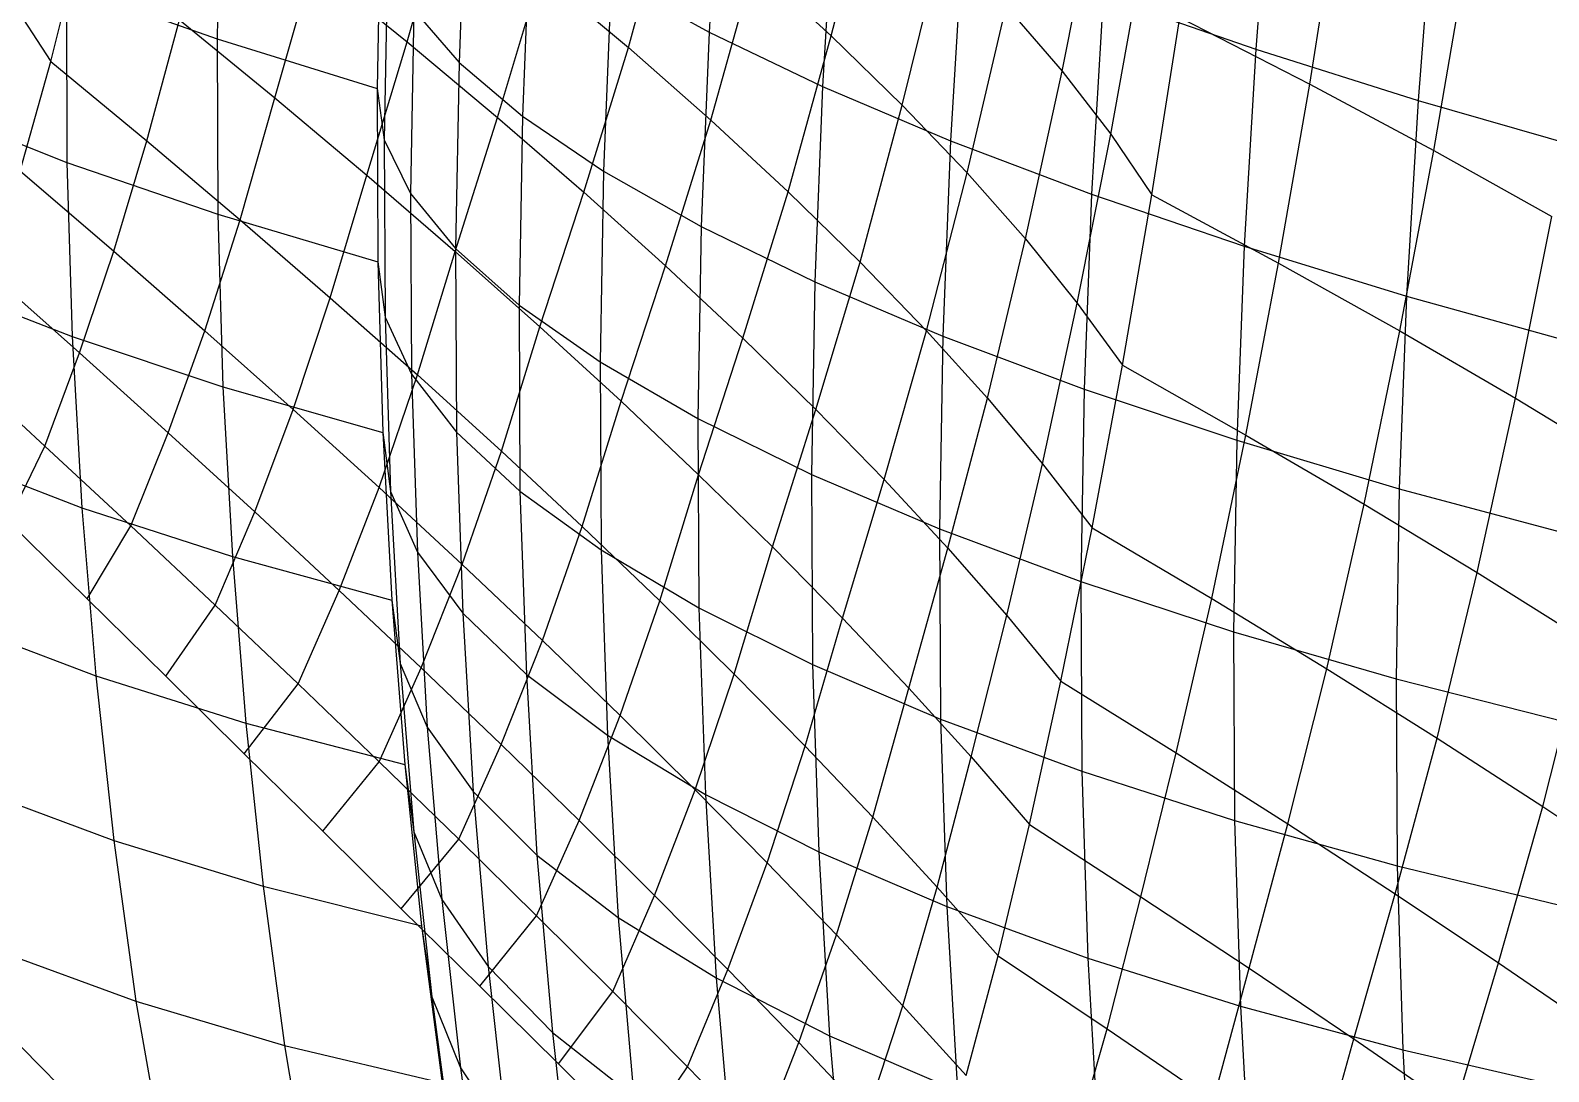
# Model space of a CAD drawing. Extents: x -429 to 429, y -1 to 209.
# Drawn here: x -397.4 to -383.12, y 81.6 to 91.4 of the extents above; entities that cross this region are included whole.
import ezdxf

# ---------------------------------------------------------------- set-up
doc = ezdxf.new("R2010")
doc.units = 0

msp = doc.modelspace()

# ---------------------------------------------------------------- linework, layer by layer
at = {"layer": 'default', "color": 5, "linetype": 'CONTINUOUS'}
for p, q in [((-390.904, 93.231, 152.878), (-391.016, 91.378, 152.927)), ((-395.611, 92.991, 163.611), (-395.643, 91.316, 163.712)), ((-385.724, 93.101, 148.283), (-385.872, 91.22, 148.302)), ((-393.297, 92.872, 157.62), (-393.368, 91.095, 157.696)), ((-389.836, 92.727, 151.524), (-389.948, 90.867, 151.573)), ((-384.199, 92.608, 147.529), (-384.346, 90.738, 147.546)), ((-394.107, 92.507, 162.97), (-394.138, 90.85, 163.07)), ((-394.107, 92.507, 162.97), (-394.138, 90.85, 163.07)), ((-392.7, 92.386, 155.967), (-392.772, 90.588, 156.044)), ((-388.633, 92.22, 150.302), (-388.744, 90.357, 150.351)), ((-394.04, 92.06, 161.178), (-394.071, 90.367, 161.28)), ((-391.937, 91.887, 154.397), (-392.009, 90.071, 154.474)), ((-391.937, 91.887, 154.397), (-391.016, 91.378, 152.927)), ((-397.062, 91.817, 164.515), (-395.643, 91.316, 163.712)), ((-397.062, 91.817, 164.515), (-397.056, 90.154, 164.644)), ((-387.307, 91.716, 149.224), (-387.417, 89.855, 149.272)), ((-387.307, 91.716, 149.224), (-385.872, 91.22, 148.302)), ((-393.793, 91.588, 159.414), (-393.824, 89.863, 159.517)), ((-393.793, 91.588, 159.414), (-393.368, 91.095, 157.696)), ((-395.643, 91.316, 163.712), (-394.138, 90.85, 163.07)), ((-395.643, 91.316, 163.712), (-395.636, 89.667, 163.839)), ((-391.016, 91.378, 152.927), (-391.089, 89.55, 153.005)), ((-391.016, 91.378, 152.927), (-389.948, 90.867, 151.573)), ((-385.872, 91.22, 148.302), (-385.982, 89.367, 148.35)), ((-385.872, 91.22, 148.302), (-384.346, 90.738, 147.546)), ((-393.368, 91.095, 157.696), (-393.4, 89.343, 157.801)), ((-393.368, 91.095, 157.696), (-392.772, 90.588, 156.044)), ((-394.138, 90.85, 163.07), (-394.071, 90.367, 161.28)), ((-394.138, 90.85, 163.07), (-394.131, 89.219, 163.196)), ((-394.138, 90.85, 163.07), (-394.131, 89.219, 163.196)), ((-389.948, 90.867, 151.573), (-390.021, 89.03, 151.652)), ((-389.948, 90.867, 151.573), (-388.744, 90.357, 150.351)), ((-384.346, 90.738, 147.546), (-384.454, 88.897, 147.594)), ((-384.346, 90.738, 147.546), (-382.743, 90.275, 146.965)), ((-398.376, 90.677, 165.601), (-397.056, 90.154, 164.644)), ((-392.772, 90.588, 156.044), (-392.803, 88.812, 156.15)), ((-392.772, 90.588, 156.044), (-392.009, 90.071, 154.474)), ((-394.071, 90.367, 161.28), (-393.824, 89.863, 159.517)), ((-394.071, 90.367, 161.28), (-394.063, 88.699, 161.409)), ((-388.744, 90.357, 150.351), (-388.816, 88.519, 150.43)), ((-388.744, 90.357, 150.351), (-387.417, 89.855, 149.272)), ((-397.056, 90.154, 164.644), (-395.636, 89.667, 163.839)), ((-397.056, 90.154, 164.644), (-397.008, 88.516, 164.802)), ((-392.009, 90.071, 154.474), (-392.041, 88.278, 154.582)), ((-392.009, 90.071, 154.474), (-391.089, 89.55, 153.005)), ((-393.824, 89.863, 159.517), (-393.4, 89.343, 157.801)), ((-393.824, 89.863, 159.517), (-393.816, 88.163, 159.649)), ((-387.417, 89.855, 149.272), (-387.489, 88.02, 149.351)), ((-387.417, 89.855, 149.272), (-385.982, 89.367, 148.35)), ((-395.636, 89.667, 163.839), (-394.131, 89.219, 163.196)), ((-395.636, 89.667, 163.839), (-395.588, 88.043, 163.995)), ((-391.089, 89.55, 153.005), (-391.12, 87.744, 153.114)), ((-391.089, 89.55, 153.005), (-390.021, 89.03, 151.652)), ((-393.4, 89.343, 157.801), (-392.803, 88.812, 156.15)), ((-393.4, 89.343, 157.801), (-393.391, 87.615, 157.935)), ((-385.982, 89.367, 148.35), (-386.052, 87.54, 148.429)), ((-385.982, 89.367, 148.35), (-384.454, 88.897, 147.594)), ((-394.131, 89.219, 163.196), (-394.063, 88.699, 161.409)), ((-394.131, 89.219, 163.196), (-394.085, 87.614, 163.349)), ((-394.131, 89.219, 163.196), (-394.085, 87.614, 163.349)), ((-398.327, 89.03, 165.76), (-397.008, 88.516, 164.802)), ((-390.021, 89.03, 151.652), (-390.052, 87.218, 151.761)), ((-390.021, 89.03, 151.652), (-388.816, 88.519, 150.43)), ((-384.454, 88.897, 147.594), (-384.523, 87.083, 147.672)), ((-384.454, 88.897, 147.594), (-382.849, 88.451, 147.012)), ((-394.063, 88.699, 161.409), (-393.816, 88.163, 159.649)), ((-394.063, 88.699, 161.409), (-394.012, 87.057, 161.567)), ((-392.803, 88.812, 156.15), (-392.041, 88.278, 154.582)), ((-392.803, 88.812, 156.15), (-392.795, 87.061, 156.286)), ((-397.008, 88.516, 164.802), (-395.588, 88.043, 163.995)), ((-397.008, 88.516, 164.802), (-396.915, 86.905, 164.993)), ((-388.816, 88.519, 150.43), (-388.848, 86.705, 150.539)), ((-388.816, 88.519, 150.43), (-387.489, 88.02, 149.351)), ((-392.041, 88.278, 154.582), (-391.12, 87.744, 153.114)), ((-392.041, 88.278, 154.582), (-392.032, 86.509, 154.72)), ((-393.816, 88.163, 159.649), (-393.391, 87.615, 157.935)), ((-393.816, 88.163, 159.649), (-393.76, 86.488, 159.811)), ((-395.588, 88.043, 163.995), (-394.085, 87.614, 163.349)), ((-395.588, 88.043, 163.995), (-395.5, 86.446, 164.181)), ((-387.489, 88.02, 149.351), (-387.52, 86.21, 149.461)), ((-387.489, 88.02, 149.351), (-386.052, 87.54, 148.429)), ((-391.12, 87.744, 153.114), (-390.052, 87.218, 151.761)), ((-391.12, 87.744, 153.114), (-391.111, 85.963, 153.253)), ((-394.085, 87.614, 163.349), (-394.012, 87.057, 161.567)), ((-394.085, 87.614, 163.349), (-394.001, 86.036, 163.528)), ((-394.085, 87.614, 163.349), (-394.001, 86.036, 163.528)), ((-393.391, 87.615, 157.935), (-392.795, 87.061, 156.286)), ((-393.391, 87.615, 157.935), (-393.333, 85.912, 158.102)), ((-398.231, 87.41, 165.954), (-396.915, 86.905, 164.993)), ((-386.052, 87.54, 148.429), (-386.083, 85.738, 148.538)), ((-386.052, 87.54, 148.429), (-384.523, 87.083, 147.672)), ((-390.052, 87.218, 151.761), (-388.848, 86.705, 150.539)), ((-390.052, 87.218, 151.761), (-390.043, 85.43, 151.902)), ((-394.012, 87.057, 161.567), (-393.76, 86.488, 159.811)), ((-394.012, 87.057, 161.567), (-393.923, 85.441, 161.751)), ((-392.795, 87.061, 156.286), (-392.032, 86.509, 154.72)), ((-392.795, 87.061, 156.286), (-392.734, 85.336, 156.458)), ((-384.523, 87.083, 147.672), (-384.553, 85.296, 147.78)), ((-384.523, 87.083, 147.672), (-382.917, 86.654, 147.088)), ((-396.915, 86.905, 164.993), (-395.5, 86.446, 164.181)), ((-396.915, 86.905, 164.993), (-396.784, 85.324, 165.209)), ((-388.848, 86.705, 150.539), (-387.52, 86.21, 149.461)), ((-388.848, 86.705, 150.539), (-388.838, 84.916, 150.68)), ((-395.5, 86.446, 164.181), (-394.001, 86.036, 163.528)), ((-395.5, 86.446, 164.181), (-395.374, 84.878, 164.393)), ((-393.76, 86.488, 159.811), (-393.333, 85.912, 158.102)), ((-393.76, 86.488, 159.811), (-393.667, 84.839, 160.002)), ((-392.032, 86.509, 154.72), (-391.111, 85.963, 153.253)), ((-392.032, 86.509, 154.72), (-391.97, 84.766, 154.895)), ((-387.52, 86.21, 149.461), (-386.083, 85.738, 148.538)), ((-387.52, 86.21, 149.461), (-387.51, 84.425, 149.602)), ((-394.001, 86.036, 163.528), (-393.923, 85.441, 161.751)), ((-394.001, 86.036, 163.528), (-393.879, 84.488, 163.733)), ((-394.001, 86.036, 163.528), (-393.879, 84.488, 163.733)), ((-393.333, 85.912, 158.102), (-392.734, 85.336, 156.458)), ((-393.333, 85.912, 158.102), (-393.236, 84.235, 158.298)), ((-391.111, 85.963, 153.253), (-390.043, 85.43, 151.902)), ((-391.111, 85.963, 153.253), (-391.05, 84.208, 153.431)), ((-398.095, 85.819, 166.173), (-396.784, 85.324, 165.209)), ((-386.083, 85.738, 148.538), (-384.553, 85.296, 147.78)), ((-386.083, 85.738, 148.538), (-386.073, 83.963, 148.678)), ((-393.923, 85.441, 161.751), (-393.667, 84.839, 160.002)), ((-393.923, 85.441, 161.751), (-393.793, 83.855, 161.964)), ((-390.043, 85.43, 151.902), (-388.838, 84.916, 150.68)), ((-390.043, 85.43, 151.902), (-389.982, 83.669, 152.082)), ((-396.784, 85.324, 165.209), (-395.374, 84.878, 164.393)), ((-396.784, 85.324, 165.209), (-396.615, 83.775, 165.451)), ((-392.734, 85.336, 156.458), (-391.97, 84.766, 154.895)), ((-392.734, 85.336, 156.458), (-392.635, 83.637, 156.658)), ((-384.553, 85.296, 147.78), (-382.946, 84.887, 147.195)), ((-384.553, 85.296, 147.78), (-384.543, 83.536, 147.919)), ((-395.374, 84.878, 164.393), (-393.879, 84.488, 163.733)), ((-395.374, 84.878, 164.393), (-395.21, 83.344, 164.63)), ((-393.667, 84.839, 160.002), (-393.236, 84.235, 158.298)), ((-393.667, 84.839, 160.002), (-393.53, 83.22, 160.222)), ((-388.838, 84.916, 150.68), (-387.51, 84.425, 149.602)), ((-388.838, 84.916, 150.68), (-388.779, 83.154, 150.861)), ((-391.97, 84.766, 154.895), (-391.05, 84.208, 153.431)), ((-391.97, 84.766, 154.895), (-391.87, 83.05, 155.1)), ((-393.879, 84.488, 163.733), (-393.793, 83.855, 161.964)), ((-393.879, 84.488, 163.733), (-393.721, 82.972, 163.963)), ((-393.879, 84.488, 163.733), (-393.721, 82.972, 163.963)), ((-387.51, 84.425, 149.602), (-386.073, 83.963, 148.678)), ((-387.51, 84.425, 149.602), (-387.453, 82.667, 149.781)), ((-397.922, 84.261, 166.418), (-396.615, 83.775, 165.451)), ((-393.236, 84.235, 158.298), (-392.635, 83.637, 156.658)), ((-393.236, 84.235, 158.298), (-393.094, 82.589, 158.525)), ((-391.05, 84.208, 153.431), (-389.982, 83.669, 152.082)), ((-391.05, 84.208, 153.431), (-390.949, 82.481, 153.639)), ((-393.793, 83.855, 161.964), (-393.53, 83.22, 160.222)), ((-393.793, 83.855, 161.964), (-393.625, 82.303, 162.202)), ((-386.073, 83.963, 148.678), (-384.543, 83.536, 147.919)), ((-386.073, 83.963, 148.678), (-386.018, 82.216, 148.855)), ((-396.615, 83.775, 165.451), (-395.21, 83.344, 164.63)), ((-396.615, 83.775, 165.451), (-396.409, 82.262, 165.717)), ((-392.635, 83.637, 156.658), (-391.87, 83.05, 155.1)), ((-392.635, 83.637, 156.658), (-392.49, 81.968, 156.891)), ((-389.982, 83.669, 152.082), (-388.779, 83.154, 150.861)), ((-389.982, 83.669, 152.082), (-389.882, 81.935, 152.291)), ((-384.543, 83.536, 147.919), (-382.935, 83.147, 147.333)), ((-384.543, 83.536, 147.919), (-384.49, 81.804, 148.093)), ((-395.21, 83.344, 164.63), (-393.721, 82.972, 163.963)), ((-395.21, 83.344, 164.63), (-395.009, 81.846, 164.891)), ((-393.53, 83.22, 160.222), (-393.094, 82.589, 158.525)), ((-393.53, 83.22, 160.222), (-393.355, 81.635, 160.468)), ((-388.779, 83.154, 150.861), (-387.453, 82.667, 149.781)), ((-388.779, 83.154, 150.861), (-388.68, 81.419, 151.071)), ((-391.87, 83.05, 155.1), (-390.949, 82.481, 153.639)), ((-391.87, 83.05, 155.1), (-391.723, 81.365, 155.338)), ((-393.721, 82.972, 163.963), (-393.625, 82.303, 162.202)), ((-393.721, 82.972, 163.963), (-393.527, 81.494, 164.217)), ((-393.721, 82.972, 163.963), (-393.527, 81.494, 164.217)), ((-397.711, 82.739, 166.687), (-396.409, 82.262, 165.717)), ((-393.094, 82.589, 158.525), (-392.49, 81.968, 156.891)), ((-393.094, 82.589, 158.525), (-392.914, 80.977, 158.779)), ((-387.453, 82.667, 149.781), (-386.018, 82.216, 148.855)), ((-387.453, 82.667, 149.781), (-387.356, 80.938, 149.991)), ((-390.949, 82.481, 153.639), (-389.882, 81.935, 152.291)), ((-390.949, 82.481, 153.639), (-390.801, 80.784, 153.881)), ((-396.409, 82.262, 165.717), (-395.009, 81.846, 164.891)), ((-396.409, 82.262, 165.717), (-396.148, 80.801, 166.028)), ((-393.625, 82.303, 162.202), (-393.355, 81.635, 160.468)), ((-393.625, 82.303, 162.202), (-393.421, 80.787, 162.465)), ((-386.018, 82.216, 148.855), (-384.49, 81.804, 148.093)), ((-386.018, 82.216, 148.855), (-385.924, 80.497, 149.062)), ((-395.009, 81.846, 164.891), (-393.527, 81.494, 164.217)), ((-395.009, 81.846, 164.891), (-394.764, 80.395, 165.187)), ((-392.49, 81.968, 156.891), (-391.723, 81.365, 155.338)), ((-392.49, 81.968, 156.891), (-392.305, 80.334, 157.152)), ((-389.882, 81.935, 152.291), (-388.68, 81.419, 151.071)), ((-389.882, 81.935, 152.291), (-389.735, 80.232, 152.536)), ((-397.481, 81.828, 199.738), (-396.72, 81.053, 198.578)), ((-384.49, 81.804, 148.093), (-382.885, 81.436, 147.501)), ((-384.49, 81.804, 148.093), (-384.398, 80.1, 148.296)), ((-393.355, 81.635, 160.468), (-392.914, 80.977, 158.779)), ((-393.355, 81.635, 160.468), (-393.143, 80.088, 160.74))]:
    msp.add_line(p, q, dxfattribs=at)
at = {"layer": 'default', "color": 3, "linetype": 'CONTINUOUS'}
for p, q in [((-389.866, 91.344, 196.989), (-389.476, 92.889, 197.113)), ((-393.856, 91.288, 201.212), (-393.471, 92.634, 201.352)), ((-391.775, 91.234, 199.167), (-391.376, 92.683, 199.308)), ((-387.694, 91.012, 193.36), (-387.367, 92.657, 193.437)), ((-385.366, 90.891, 189.916), (-385.089, 92.634, 189.983)), ((-397.208, 91.105, 204.144), (-396.923, 92.236, 204.221)), ((-397.208, 91.105, 204.144), (-396.923, 92.236, 204.221)), ((-389.198, 90.693, 195.778), (-388.815, 92.248, 195.895)), ((-395.1, 90.761, 202.146), (-394.746, 92.008, 202.27)), ((-394.746, 92.008, 202.27), (-393.856, 91.288, 201.212)), ((-390.998, 90.55, 198.024), (-390.593, 92.008, 198.166)), ((-390.593, 92.008, 198.166), (-389.866, 91.344, 196.989)), ((-387.237, 90.421, 192.049), (-386.939, 92.078, 192.113)), ((-384.199, 90.266, 189.001), (-383.896, 92.023, 189.091)), ((-393.006, 90.576, 200.124), (-392.6, 91.929, 200.277)), ((-392.6, 91.929, 200.277), (-391.775, 91.234, 199.167)), ((-397.67, 91.817, 205.362), (-397.208, 91.105, 204.144)), ((-388.589, 90.056, 194.536), (-388.221, 91.622, 194.643)), ((-388.221, 91.622, 194.643), (-387.694, 91.012, 193.36)), ((-396.303, 90.356, 203.101), (-395.996, 91.495, 203.197)), ((-395.996, 91.495, 203.197), (-395.1, 90.761, 202.146)), ((-386.851, 89.849, 190.713), (-386.587, 91.519, 190.764)), ((-386.851, 89.849, 190.713), (-386.587, 91.519, 190.764)), ((-386.587, 91.519, 190.764), (-385.366, 90.891, 189.916)), ((-394.236, 90.035, 201.071), (-393.856, 91.288, 201.212)), ((-393.856, 91.288, 201.212), (-393.006, 90.576, 200.124)), ((-390.271, 89.877, 196.85), (-389.866, 91.344, 196.989)), ((-389.866, 91.344, 196.989), (-389.198, 90.693, 195.778)), ((-392.195, 89.874, 199.007), (-391.775, 91.234, 199.167)), ((-391.775, 91.234, 199.167), (-390.998, 90.55, 198.024)), ((-397.496, 90.074, 204.057), (-397.208, 91.105, 204.144)), ((-397.496, 90.074, 204.057), (-397.208, 91.105, 204.144)), ((-397.208, 91.105, 204.144), (-396.303, 90.356, 203.101)), ((-388.04, 89.435, 193.266), (-387.694, 91.012, 193.36)), ((-387.694, 91.012, 193.36), (-387.237, 90.421, 192.049)), ((-385.659, 89.207, 189.834), (-385.366, 90.891, 189.916)), ((-385.366, 90.891, 189.916), (-384.199, 90.266, 189.001)), ((-395.427, 89.614, 202.036), (-395.1, 90.761, 202.146)), ((-395.1, 90.761, 202.146), (-394.236, 90.035, 201.071)), ((-389.595, 89.216, 195.646), (-389.198, 90.693, 195.778)), ((-389.198, 90.693, 195.778), (-388.589, 90.056, 194.536)), ((-393.405, 89.317, 199.97), (-393.006, 90.576, 200.124)), ((-393.006, 90.576, 200.124), (-392.195, 89.874, 199.007)), ((-391.425, 89.181, 197.863), (-390.998, 90.55, 198.024)), ((-390.998, 90.55, 198.024), (-390.271, 89.877, 196.85)), ((-387.552, 88.831, 191.969), (-387.237, 90.421, 192.049)), ((-387.237, 90.421, 192.049), (-386.851, 89.849, 190.713)), ((-396.615, 89.318, 202.996), (-396.303, 90.356, 203.101)), ((-396.303, 90.356, 203.101), (-395.427, 89.614, 202.036)), ((-384.518, 88.568, 188.896), (-384.199, 90.266, 189.001)), ((-384.199, 90.266, 189.001), (-383.089, 89.645, 188.023)), ((-397.496, 90.074, 204.057), (-396.615, 89.318, 202.996)), ((-394.579, 88.88, 200.949), (-394.236, 90.035, 201.071)), ((-394.236, 90.035, 201.071), (-393.405, 89.317, 199.97)), ((-388.97, 88.568, 194.415), (-388.589, 90.056, 194.536)), ((-388.589, 90.056, 194.536), (-388.04, 89.435, 193.266)), ((-392.607, 88.608, 198.846), (-392.195, 89.874, 199.007)), ((-392.195, 89.874, 199.007), (-391.425, 89.181, 197.863)), ((-390.697, 88.499, 196.692), (-390.271, 89.877, 196.85)), ((-390.271, 89.877, 196.85), (-389.595, 89.216, 195.646)), ((-387.127, 88.245, 190.649), (-386.851, 89.849, 190.713)), ((-387.127, 88.245, 190.649), (-386.851, 89.849, 190.713)), ((-386.851, 89.849, 190.713), (-385.659, 89.207, 189.834)), ((-395.759, 88.569, 201.915), (-395.427, 89.614, 202.036)), ((-395.427, 89.614, 202.036), (-394.579, 88.88, 200.949)), ((-383.43, 87.935, 187.902), (-383.089, 89.645, 188.023)), ((-388.397, 87.935, 193.157), (-388.04, 89.435, 193.266)), ((-388.04, 89.435, 193.266), (-387.552, 88.831, 191.969)), ((-396.938, 88.363, 202.878), (-396.615, 89.318, 202.996)), ((-396.615, 89.318, 202.996), (-395.759, 88.569, 201.915)), ((-393.759, 88.154, 199.84), (-393.405, 89.317, 199.97)), ((-393.405, 89.317, 199.97), (-392.607, 88.608, 198.846)), ((-397.792, 89.123, 203.96), (-396.938, 88.363, 202.878)), ((-391.843, 87.907, 197.7), (-391.425, 89.181, 197.863)), ((-391.425, 89.181, 197.863), (-390.697, 88.499, 196.692)), ((-390.011, 87.828, 195.495), (-389.595, 89.216, 195.646)), ((-389.595, 89.216, 195.646), (-388.97, 88.568, 194.415)), ((-385.968, 87.589, 189.737), (-385.659, 89.207, 189.834)), ((-385.659, 89.207, 189.834), (-384.518, 88.568, 188.896)), ((-394.927, 87.828, 200.816), (-394.579, 88.88, 200.949)), ((-394.579, 88.88, 200.949), (-393.759, 88.154, 199.84)), ((-387.878, 87.318, 191.876), (-387.552, 88.831, 191.969)), ((-387.552, 88.831, 191.969), (-387.127, 88.245, 190.649)), ((-396.104, 87.61, 201.78), (-395.759, 88.569, 201.915)), ((-395.759, 88.569, 201.915), (-394.927, 87.828, 200.816)), ((-392.969, 87.436, 198.711), (-392.607, 88.608, 198.846)), ((-392.607, 88.608, 198.846), (-391.843, 87.907, 197.7)), ((-389.368, 87.17, 194.275), (-388.97, 88.568, 194.415)), ((-388.97, 88.568, 194.415), (-388.397, 87.935, 193.157)), ((-384.855, 86.939, 188.774), (-384.518, 88.568, 188.896)), ((-384.518, 88.568, 188.896), (-383.43, 87.935, 187.902)), ((-391.114, 87.216, 196.531), (-390.697, 88.499, 196.692)), ((-390.697, 88.499, 196.692), (-390.011, 87.828, 195.495)), ((-397.263, 87.485, 202.753), (-396.938, 88.363, 202.878)), ((-396.938, 88.363, 202.878), (-396.104, 87.61, 201.78)), ((-398.086, 88.243, 203.859), (-397.263, 87.485, 202.753)), ((-394.12, 87.095, 199.699), (-393.759, 88.154, 199.84)), ((-393.759, 88.154, 199.84), (-392.969, 87.436, 198.711)), ((-387.413, 86.716, 190.572), (-387.127, 88.245, 190.649)), ((-387.413, 86.716, 190.572), (-387.127, 88.245, 190.649)), ((-387.127, 88.245, 190.649), (-385.968, 87.589, 189.737)), ((-392.209, 86.728, 197.562), (-391.843, 87.907, 197.7)), ((-391.843, 87.907, 197.7), (-391.114, 87.216, 196.531)), ((-388.77, 86.524, 193.032), (-388.397, 87.935, 193.157)), ((-388.397, 87.935, 193.157), (-387.878, 87.318, 191.876)), ((-383.792, 86.296, 187.761), (-383.43, 87.935, 187.902)), ((-383.43, 87.935, 187.902), (-382.399, 87.31, 186.853)), ((-395.29, 86.865, 200.668), (-394.927, 87.828, 200.816)), ((-394.927, 87.828, 200.816), (-394.12, 87.095, 199.699)), ((-390.419, 86.536, 195.341), (-390.011, 87.828, 195.495)), ((-390.011, 87.828, 195.495), (-389.368, 87.17, 194.275)), ((-396.454, 86.734, 201.636), (-396.104, 87.61, 201.78)), ((-396.104, 87.61, 201.78), (-395.29, 86.865, 200.668)), ((-386.288, 86.05, 189.627), (-385.968, 87.589, 189.737)), ((-385.968, 87.589, 189.737), (-384.855, 86.939, 188.774)), ((-397.605, 86.777, 202.603), (-397.263, 87.485, 202.753)), ((-397.263, 87.485, 202.753), (-396.454, 86.734, 201.636)), ((-393.338, 86.371, 198.564), (-392.969, 87.436, 198.711)), ((-392.969, 87.436, 198.711), (-392.209, 86.728, 197.562)), ((-388.215, 85.891, 191.768), (-387.878, 87.318, 191.876)), ((-387.878, 87.318, 191.876), (-387.413, 86.716, 190.572)), ((-391.479, 86.029, 196.393), (-391.114, 87.216, 196.531)), ((-391.114, 87.216, 196.531), (-390.419, 86.536, 195.341)), ((-389.76, 85.866, 194.131), (-389.368, 87.17, 194.275)), ((-389.368, 87.17, 194.275), (-388.77, 86.524, 193.032)), ((-394.496, 86.127, 199.541), (-394.12, 87.095, 199.699)), ((-394.12, 87.095, 199.699), (-393.338, 86.371, 198.564)), ((-395.661, 85.988, 200.508), (-395.29, 86.865, 200.668)), ((-395.29, 86.865, 200.668), (-394.496, 86.127, 199.541)), ((-385.206, 85.39, 188.638), (-384.855, 86.939, 188.774)), ((-384.855, 86.939, 188.774), (-383.792, 86.296, 187.761)), ((-397.605, 86.777, 202.603), (-396.866, 86.048, 201.438)), ((-396.866, 86.048, 201.438), (-396.454, 86.734, 201.636)), ((-396.454, 86.734, 201.636), (-395.661, 85.988, 200.508)), ((-392.582, 85.655, 197.412), (-392.209, 86.728, 197.562)), ((-392.209, 86.728, 197.562), (-391.479, 86.029, 196.393)), ((-387.706, 85.272, 190.484), (-387.413, 86.716, 190.572)), ((-387.706, 85.272, 190.484), (-387.413, 86.716, 190.572)), ((-387.413, 86.716, 190.572), (-386.288, 86.05, 189.627)), ((-390.78, 85.34, 195.206), (-390.419, 86.536, 195.341)), ((-390.419, 86.536, 195.341), (-389.76, 85.866, 194.131)), ((-389.138, 85.207, 192.901), (-388.77, 86.524, 193.032)), ((-388.77, 86.524, 193.032), (-388.215, 85.891, 191.768)), ((-393.723, 85.398, 198.399), (-393.338, 86.371, 198.564)), ((-393.338, 86.371, 198.564), (-392.582, 85.655, 197.412)), ((-384.167, 84.738, 187.606), (-383.792, 86.296, 187.761)), ((-383.792, 86.296, 187.761), (-382.779, 85.661, 186.701)), ((-394.882, 85.248, 199.37), (-394.496, 86.127, 199.541)), ((-394.496, 86.127, 199.541), (-393.723, 85.398, 198.399)), ((-396.866, 86.048, 201.438), (-396.127, 85.319, 200.273)), ((-396.127, 85.319, 200.273), (-395.661, 85.988, 200.508)), ((-395.661, 85.988, 200.508), (-394.882, 85.248, 199.37)), ((-391.851, 84.949, 196.243), (-391.479, 86.029, 196.393)), ((-391.479, 86.029, 196.393), (-390.78, 85.34, 195.206)), ((-386.621, 84.599, 189.503), (-386.288, 86.05, 189.627)), ((-386.288, 86.05, 189.627), (-385.206, 85.39, 188.638)), ((-390.112, 84.661, 194), (-389.76, 85.866, 194.131)), ((-389.76, 85.866, 194.131), (-389.138, 85.207, 192.901)), ((-388.551, 84.56, 191.653), (-388.215, 85.891, 191.768)), ((-388.215, 85.891, 191.768), (-387.706, 85.272, 190.484)), ((-392.971, 84.676, 197.244), (-392.582, 85.655, 197.412)), ((-392.582, 85.655, 197.412), (-391.851, 84.949, 196.243)), ((-383.174, 84.095, 186.533), (-382.779, 85.661, 186.701)), ((-396.127, 85.319, 200.273), (-395.388, 84.59, 199.109)), ((-394.119, 84.515, 198.222), (-393.723, 85.398, 198.399)), ((-393.723, 85.398, 198.399), (-392.971, 84.676, 197.244)), ((-391.147, 84.252, 195.058), (-390.78, 85.34, 195.206)), ((-390.78, 85.34, 195.206), (-390.112, 84.661, 194)), ((-388.002, 83.925, 190.388), (-387.706, 85.272, 190.484)), ((-388.002, 83.925, 190.388), (-387.706, 85.272, 190.484)), ((-387.706, 85.272, 190.484), (-386.621, 84.599, 189.503)), ((-385.572, 83.932, 188.485), (-385.206, 85.39, 188.638)), ((-385.206, 85.39, 188.638), (-384.167, 84.738, 187.606)), ((-395.388, 84.59, 199.109), (-394.882, 85.248, 199.37)), ((-394.882, 85.248, 199.37), (-394.119, 84.515, 198.222)), ((-389.475, 83.993, 192.778), (-389.138, 85.207, 192.901)), ((-389.138, 85.207, 192.901), (-388.551, 84.56, 191.653)), ((-392.239, 83.962, 196.075), (-391.851, 84.949, 196.243)), ((-391.851, 84.949, 196.243), (-391.147, 84.252, 195.058)), ((-384.562, 83.273, 187.431), (-384.167, 84.738, 187.606)), ((-384.167, 84.738, 187.606), (-383.174, 84.095, 186.533)), ((-395.388, 84.59, 199.109), (-394.649, 83.861, 197.944)), ((-393.371, 83.787, 197.063), (-392.971, 84.676, 197.244)), ((-392.971, 84.676, 197.244), (-392.239, 83.962, 196.075)), ((-390.469, 83.565, 193.858), (-390.112, 84.661, 194)), ((-390.112, 84.661, 194), (-389.475, 83.993, 192.778)), ((-388.87, 83.336, 191.538), (-388.551, 84.56, 191.653)), ((-388.551, 84.56, 191.653), (-388.002, 83.925, 190.388)), ((-386.954, 83.245, 189.373), (-386.621, 84.599, 189.503)), ((-386.621, 84.599, 189.503), (-385.572, 83.932, 188.485)), ((-394.649, 83.861, 197.944), (-394.119, 84.515, 198.222)), ((-394.119, 84.515, 198.222), (-393.371, 83.787, 197.063)), ((-391.529, 83.257, 194.894), (-391.147, 84.252, 195.058)), ((-391.147, 84.252, 195.058), (-390.469, 83.565, 193.858)), ((-389.818, 82.887, 192.642), (-389.475, 83.993, 192.778)), ((-389.475, 83.993, 192.778), (-388.87, 83.336, 191.538)), ((-383.59, 82.623, 186.344), (-383.174, 84.095, 186.533)), ((-383.174, 84.095, 186.533), (-382.228, 83.461, 185.42)), ((-394.649, 83.861, 197.944), (-393.911, 83.132, 196.779)), ((-392.638, 83.067, 195.895), (-392.239, 83.962, 196.075)), ((-392.239, 83.962, 196.075), (-391.529, 83.257, 194.894)), ((-388.297, 82.69, 190.283), (-388.002, 83.925, 190.388)), ((-388.297, 82.69, 190.283), (-388.002, 83.925, 190.388)), ((-388.002, 83.925, 190.388), (-386.954, 83.245, 189.373)), ((-385.936, 82.573, 188.329), (-385.572, 83.932, 188.485)), ((-385.572, 83.932, 188.485), (-384.562, 83.273, 187.431)), ((-393.911, 83.132, 196.779), (-393.371, 83.787, 197.063)), ((-393.371, 83.787, 197.063), (-392.638, 83.067, 195.895)), ((-390.84, 82.56, 193.699), (-390.469, 83.565, 193.858)), ((-390.469, 83.565, 193.858), (-389.818, 82.887, 192.642)), ((-389.194, 82.22, 191.412), (-388.87, 83.336, 191.538)), ((-388.87, 83.336, 191.538), (-388.297, 82.69, 190.283)), ((-384.951, 81.909, 187.255), (-384.562, 83.273, 187.431)), ((-384.562, 83.273, 187.431), (-383.59, 82.623, 186.344)), ((-393.911, 83.132, 196.779), (-393.172, 82.403, 195.615)), ((-391.921, 82.352, 194.716), (-391.529, 83.257, 194.894)), ((-391.529, 83.257, 194.894), (-390.84, 82.56, 193.699)), ((-387.271, 82.002, 189.248), (-386.954, 83.245, 189.373)), ((-386.954, 83.245, 189.373), (-385.936, 82.573, 188.329)), ((-393.172, 82.403, 195.615), (-392.638, 83.067, 195.895)), ((-392.638, 83.067, 195.895), (-391.921, 82.352, 194.716)), ((-390.173, 81.873, 192.492), (-389.818, 82.887, 192.642)), ((-389.818, 82.887, 192.642), (-389.194, 82.22, 191.412)), ((-388.597, 81.564, 190.168), (-388.297, 82.69, 190.283)), ((-388.597, 81.564, 190.168), (-388.297, 82.69, 190.283)), ((-388.297, 82.69, 190.283), (-387.271, 82.002, 189.248)), ((-391.22, 81.645, 193.528), (-390.84, 82.56, 193.699)), ((-390.84, 82.56, 193.699), (-390.173, 81.873, 192.492)), ((-386.273, 81.322, 188.188), (-385.936, 82.573, 188.329)), ((-385.936, 82.573, 188.329), (-384.951, 81.909, 187.255)), ((-383.998, 81.252, 186.154), (-383.59, 82.623, 186.344)), ((-383.59, 82.623, 186.344), (-382.657, 81.982, 185.223)), ((-393.172, 82.403, 195.615), (-392.433, 81.674, 194.45)), ((-392.433, 81.674, 194.45), (-391.921, 82.352, 194.716)), ((-391.921, 82.352, 194.716), (-391.22, 81.645, 193.528)), ((-389.528, 81.194, 191.272), (-389.194, 82.22, 191.412)), ((-389.194, 82.22, 191.412), (-388.597, 81.564, 190.168)), ((-387.594, 80.869, 189.112), (-387.271, 82.002, 189.248)), ((-387.271, 82.002, 189.248), (-386.273, 81.322, 188.188)), ((-390.534, 80.944, 192.331), (-390.173, 81.873, 192.492)), ((-390.173, 81.873, 192.492), (-389.528, 81.194, 191.272)), ((-385.304, 80.65, 187.102), (-384.951, 81.909, 187.255)), ((-384.951, 81.909, 187.255), (-383.998, 81.252, 186.154)), ((-392.433, 81.674, 194.45), (-391.694, 80.944, 193.285)), ((-391.694, 80.944, 193.285), (-391.22, 81.645, 193.528)), ((-391.22, 81.645, 193.528), (-390.534, 80.944, 192.331))]:
    msp.add_line(p, q, dxfattribs=at)

doc.saveas('drawing.dxf')
